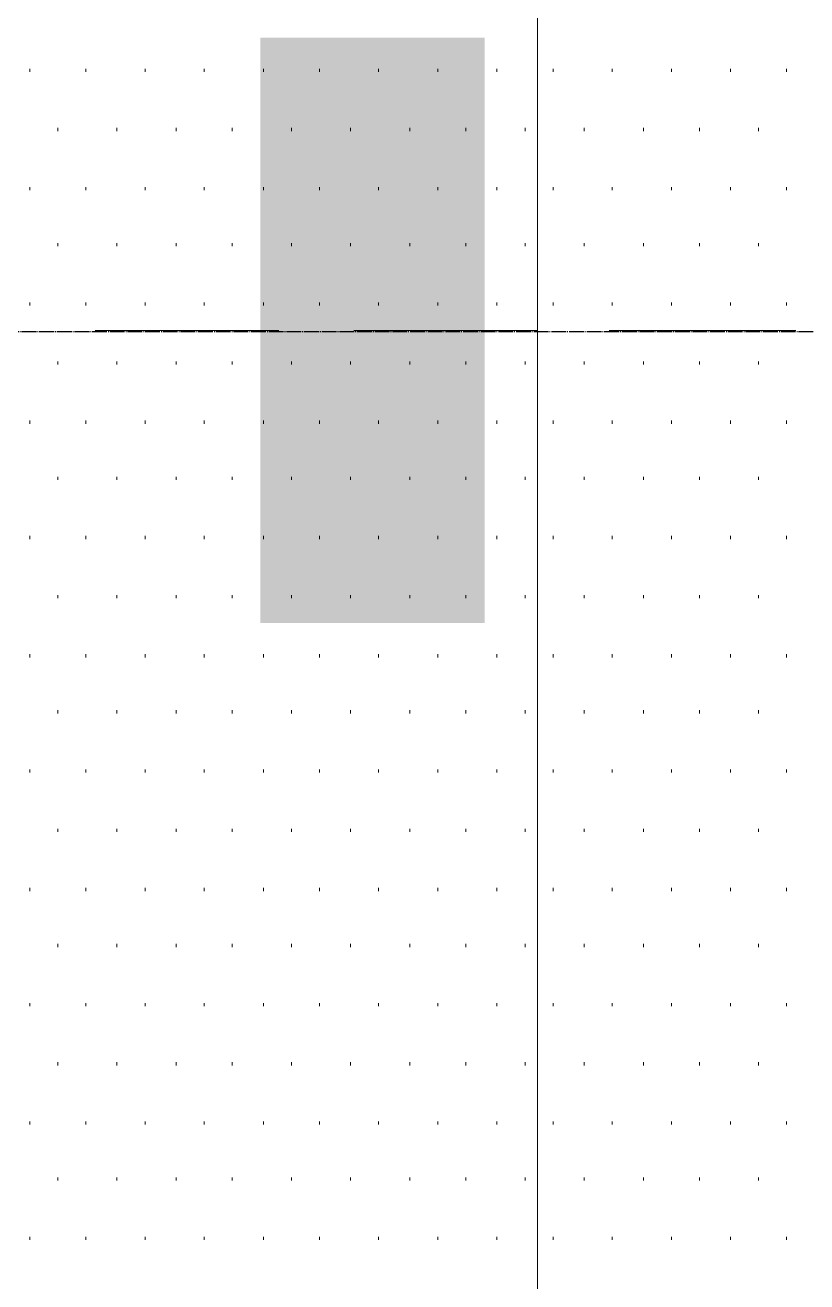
# Model space of a CAD drawing. Header units: millimetres. Extents: x -383313 to -161684, y -117025 to 99224.
# Drawn here: x -329237 to -328175, y -12874 to -11166 of the extents above; entities that cross this region are included whole.
import ezdxf

# ---------------------------------------------------------------- set-up
doc = ezdxf.new("R2010")
doc.units = ezdxf.units.MM
doc.header["$MEASUREMENT"] = 0
doc.linetypes.add('PS-GOST2.303 5', pattern=[24, 20, -1.5, 1, -1.5])
for name, color, linetype in [('PDF_Geometry', 7, 'Continuous'), ('PDF_Solid Fills', 7, 'Continuous'), ('PS_Оси', 5, 'PS-GOST2.303 5')]:
    doc.layers.add(name, color=color, linetype=linetype)

# ---------------------------------------------------------------- blocks, each defined once
blk = doc.blocks.new('A$Cf5759c35')
at = {"layer": 'PDF_Solid Fills'}
for points in [[(29569.7, 6976.5), (29569.7, 6976.5), (29569.7, 6951.1), (29573.9, 6946.9), (29573.9, 6942.7), (29578.1, 6934.2), (29582.4, 6930), (29582.4, 6930), (29586.6, 6925.7), (29595.1, 6921.5), (29595.1, 6976.5), (29595.1, 6976.5), (29595.1, 6985), (29595.1, 6989.2), (29599.3, 6997.7), (29603.5, 7001.9), (29607.8, 7006.2), (29616.2, 7010.4), (29616.2, 7010.4), (29620.5, 7014.6), (29624.7, 7014.6), (29628.9, 7018.9), (29633.2, 7018.9), (29637.4, 7018.9), (29645.9, 7023.1), (29654.3, 7023.1), (29658.6, 7023.1), (29667, 7023.1), (29675.5, 7023.1), (29688.2, 7023.1), (29696.7, 7023.1), (29696.7, 7023.1), (29709.4, 7023.1), (29717.8, 7023.1), (29726.3, 7023.1), (29734.8, 7023.1), (29739, 7023.1), (29747.5, 7023.1), (29755.9, 7018.9), (29760.2, 7018.9), (29764.4, 7018.9), (29768.6, 7014.6), (29772.9, 7014.6), (29777.1, 7010.4), (29781.3, 7010.4), (29785.6, 7006.2), (29789.8, 6997.7), (29794, 6993.5), (29798.3, 6989.2), (29798.3, 6980.8), (29798.3, 6976.5), (29802.5, 6921.5), (29806.7, 6925.7), (29811, 6930), (29815.2, 6934.2), (29815.2, 6942.7), (29819.4, 6946.9), (29819.4, 6955.4), (29823.7, 6959.6), (29823.7, 6968.1), (29823.7, 6976.5), (29823.7, 6976.5), (29823.7, 6985), (29823.7, 6989.2), (29819.4, 6997.7), (29819.4, 7001.9), (29815.2, 7010.4), (29811, 7014.6), (29811, 7018.9), (29806.7, 7023.1), (29802.5, 7027.3), (29798.3, 7031.6), (29794, 7035.8), (29785.6, 7040), (29781.3, 7040), (29772.9, 7044.3), (29768.6, 7048.5), (29764.4, 7048.5), (29760.2, 7048.5), (29755.9, 7052.7), (29747.5, 7052.7), (29743.2, 7052.7), (29734.8, 7052.7), (29726.3, 7057), (29722.1, 7057), (29713.6, 7057), (29705.1, 7057), (29696.7, 7057), (29692.4, 7057), (29684, 7057), (29675.5, 7057), (29667, 7057), (29662.8, 7057), (29654.3, 7052.7), (29650.1, 7052.7), (29641.6, 7052.7), (29637.4, 7052.7), (29628.9, 7048.5), (29624.7, 7048.5), (29616.2, 7044.3), (29612, 7040), (29603.5, 7040), (29599.3, 7035.8), (29599.3, 7035.8), (29595.1, 7031.6), (29590.8, 7027.3), (29582.4, 7023.1), (29578.1, 7014.6), (29578.1, 7010.4), (29573.9, 7010.4), (29573.9, 7001.9), (29569.7, 6997.7), (29569.7, 6989.2), (29569.7, 6980.8)], [(29595.1, 6921.5), (29599.3, 6917.3), (29603.5, 6913), (29612, 6908.8), (29616.2, 6904.6), (29624.7, 6904.6), (29624.7, 6900.3), (29633.2, 6900.3), (29637.4, 6900.3), (29645.9, 6896.1), (29650.1, 6896.1), (29658.6, 6896.1), (29662.8, 6896.1), (29671.3, 6896.1), (29679.7, 6896.1), (29688.2, 6891.9), (29696.7, 6891.9), (29700.9, 6891.9), (29709.4, 6891.9), (29717.8, 6896.1), (29726.3, 6896.1), (29734.8, 6896.1), (29743.2, 6896.1), (29747.5, 6896.1), (29755.9, 6900.3), (29760.2, 6900.3), (29768.6, 6904.6), (29772.9, 6904.6), (29777.1, 6908.8), (29785.6, 6908.8), (29789.8, 6913), (29794, 6917.3), (29798.3, 6917.3), (29802.5, 6921.5), (29798.3, 6976.5), (29798.3, 6972.3), (29798.3, 6968.1), (29794, 6959.6), (29794, 6955.4), (29789.8, 6951.1), (29785.6, 6942.7), (29777.1, 6938.4), (29777.1, 6938.4), (29772.9, 6938.4), (29768.6, 6934.2), (29764.4, 6934.2), (29760.2, 6930), (29751.7, 6930), (29747.5, 6930), (29739, 6925.7), (29730.5, 6925.7), (29722.1, 6925.7), (29713.6, 6925.7), (29705.1, 6925.7), (29696.7, 6925.7), (29688.2, 6925.7), (29679.7, 6925.7), (29671.3, 6925.7), (29662.8, 6925.7), (29654.3, 6925.7), (29650.1, 6930), (29641.6, 6930), (29637.4, 6930), (29628.9, 6934.2), (29624.7, 6934.2), (29620.5, 6938.4), (29616.2, 6938.4), (29612, 6942.7), (29607.8, 6946.9), (29603.5, 6951.1), (29599.3, 6955.4), (29595.1, 6959.6), (29595.1, 6968.1), (29595.1, 6976.5)], [(29569.7, 6781.8), (29569.7, 6781.8), (29569.7, 6756.4), (29573.9, 6752.2), (29573.9, 6747.9), (29578.1, 6739.5), (29582.4, 6735.2), (29582.4, 6735.2), (29586.6, 6731), (29595.1, 6726.8), (29595.1, 6781.8), (29595.1, 6781.8), (29595.1, 6790.3), (29595.1, 6794.5), (29599.3, 6803), (29603.5, 6807.2), (29607.8, 6811.4), (29616.2, 6815.7), (29616.2, 6815.7), (29620.5, 6819.9), (29624.7, 6819.9), (29628.9, 6824.1), (29633.2, 6824.1), (29637.4, 6824.1), (29645.9, 6828.4), (29654.3, 6828.4), (29658.6, 6828.4), (29667, 6828.4), (29675.5, 6828.4), (29688.2, 6828.4), (29696.7, 6828.4), (29696.7, 6828.4), (29709.4, 6828.4), (29717.8, 6828.4), (29726.3, 6828.4), (29734.8, 6828.4), (29739, 6828.4), (29747.5, 6828.4), (29755.9, 6824.1), (29760.2, 6824.1), (29764.4, 6824.1), (29768.6, 6819.9), (29772.9, 6819.9), (29777.1, 6815.7), (29781.3, 6815.7), (29785.6, 6811.4), (29789.8, 6803), (29794, 6798.7), (29798.3, 6794.5), (29798.3, 6786), (29798.3, 6781.8), (29802.5, 6726.8), (29806.7, 6731), (29811, 6735.2), (29815.2, 6739.5), (29815.2, 6747.9), (29819.4, 6752.2), (29819.4, 6760.6), (29823.7, 6764.9), (29823.7, 6773.3), (29823.7, 6781.8), (29823.7, 6781.8), (29823.7, 6790.3), (29823.7, 6794.5), (29819.4, 6803), (29819.4, 6807.2), (29815.2, 6815.7), (29811, 6819.9), (29811, 6824.1), (29806.7, 6828.4), (29802.5, 6832.6), (29798.3, 6836.8), (29794, 6841.1), (29785.6, 6845.3), (29781.3, 6845.3), (29772.9, 6849.5), (29768.6, 6853.8), (29764.4, 6853.8), (29760.2, 6853.8), (29755.9, 6858), (29747.5, 6858), (29743.2, 6858), (29734.8, 6858), (29726.3, 6862.2), (29722.1, 6862.2), (29713.6, 6862.2), (29705.1, 6862.2), (29696.7, 6862.2), (29692.4, 6862.2), (29684, 6862.2), (29675.5, 6862.2), (29667, 6862.2), (29662.8, 6862.2), (29654.3, 6858), (29650.1, 6858), (29641.6, 6858), (29637.4, 6858), (29628.9, 6853.8), (29624.7, 6853.8), (29616.2, 6849.5), (29612, 6845.3), (29603.5, 6845.3), (29599.3, 6841.1), (29599.3, 6841.1), (29595.1, 6836.8), (29590.8, 6832.6), (29582.4, 6828.4), (29578.1, 6819.9), (29578.1, 6815.7), (29573.9, 6815.7), (29573.9, 6807.2), (29569.7, 6803), (29569.7, 6794.5), (29569.7, 6786)], [(29595.1, 6726.8), (29599.3, 6722.5), (29603.5, 6718.3), (29612, 6714.1), (29616.2, 6709.8), (29624.7, 6709.8), (29624.7, 6705.6), (29633.2, 6705.6), (29637.4, 6705.6), (29645.9, 6701.4), (29650.1, 6701.4), (29658.6, 6701.4), (29662.8, 6701.4), (29671.3, 6701.4), (29679.7, 6701.4), (29688.2, 6697.1), (29696.7, 6697.1), (29700.9, 6697.1), (29709.4, 6697.1), (29717.8, 6701.4), (29726.3, 6701.4), (29734.8, 6701.4), (29743.2, 6701.4), (29747.5, 6701.4), (29755.9, 6705.6), (29760.2, 6705.6), (29768.6, 6709.8), (29772.9, 6709.8), (29777.1, 6714.1), (29785.6, 6714.1), (29789.8, 6718.3), (29794, 6722.5), (29798.3, 6722.5), (29802.5, 6726.8), (29798.3, 6781.8), (29798.3, 6777.6), (29798.3, 6773.3), (29794, 6764.9), (29794, 6760.6), (29789.8, 6756.4), (29785.6, 6747.9), (29777.1, 6743.7), (29777.1, 6743.7), (29772.9, 6743.7), (29768.6, 6739.5), (29764.4, 6739.5), (29760.2, 6735.2), (29751.7, 6735.2), (29747.5, 6735.2), (29739, 6731), (29730.5, 6731), (29722.1, 6731), (29713.6, 6731), (29705.1, 6731), (29696.7, 6731), (29688.2, 6731), (29679.7, 6731), (29671.3, 6731), (29662.8, 6731), (29654.3, 6731), (29650.1, 6735.2), (29641.6, 6735.2), (29637.4, 6735.2), (29628.9, 6739.5), (29624.7, 6739.5), (29620.5, 6743.7), (29616.2, 6743.7), (29612, 6747.9), (29607.8, 6752.2), (29603.5, 6756.4), (29599.3, 6760.6), (29595.1, 6764.9), (29595.1, 6773.3), (29595.1, 6781.8)], [(29675.5, 6646.3), (29679.7, 6582.8), (29679.7, 6591.3), (29684, 6599.8), (29684, 6608.2), (29688.2, 6612.5), (29692.4, 6616.7), (29696.7, 6620.9), (29700.9, 6625.2), (29705.1, 6629.4), (29709.4, 6633.6), (29717.8, 6633.6), (29722.1, 6637.9), (29730.5, 6637.9), (29739, 6637.9), (29739, 6637.9), (29743.2, 6637.9), (29751.7, 6637.9), (29760.2, 6633.6), (29764.4, 6633.6), (29772.9, 6629.4), (29777.1, 6625.2), (29781.3, 6620.9), (29781.3, 6620.9), (29789.8, 6616.7), (29789.8, 6608.2), (29794, 6604), (29798.3, 6599.8), (29798.3, 6591.3), (29798.3, 6582.8), (29798.3, 6646.3), (29794, 6650.6), (29794, 6650.6), (29785.6, 6654.8), (29781.3, 6659), (29777.1, 6663.3), (29768.6, 6663.3), (29764.4, 6667.5), (29755.9, 6667.5), (29747.5, 6667.5), (29743.2, 6671.7), (29734.8, 6671.7), (29730.5, 6671.7), (29726.3, 6667.5), (29717.8, 6667.5), (29709.4, 6667.5), (29705.1, 6663.3), (29696.7, 6663.3), (29692.4, 6659), (29688.2, 6654.8), (29679.7, 6650.6)], [(29573.9, 6659), (29573.9, 6532), (29700.9, 6510.9), (29705.1, 6540.5), (29700.9, 6540.5), (29696.7, 6544.7), (29692.4, 6553.2), (29688.2, 6557.4), (29688.2, 6557.4), (29684, 6561.7), (29684, 6570.1), (29679.7, 6578.6), (29679.7, 6582.8), (29675.5, 6646.3), (29675.5, 6646.3), (29671.3, 6642.1), (29671.3, 6544.7), (29603.5, 6557.4), (29603.5, 6659)], [(29751.7, 6536.3), (29755.9, 6502.4), (29755.9, 6506.6), (29772.9, 6506.6), (29777.1, 6510.9), (29785.6, 6510.9), (29789.8, 6515.1), (29794, 6519.3), (29798.3, 6523.6), (29802.5, 6527.8), (29806.7, 6532), (29811, 6536.3), (29815.2, 6544.7), (29819.4, 6549), (29819.4, 6557.4), (29819.4, 6561.7), (29823.7, 6570.1), (29823.7, 6578.6), (29823.7, 6582.8), (29823.7, 6587.1), (29823.7, 6591.3), (29823.7, 6599.8), (29819.4, 6608.2), (29819.4, 6612.5), (29815.2, 6620.9), (29815.2, 6625.2), (29811, 6629.4), (29806.7, 6637.9), (29802.5, 6642.1), (29798.3, 6646.3), (29798.3, 6582.8), (29798.3, 6582.8), (29798.3, 6578.6), (29798.3, 6570.1), (29794, 6565.9), (29789.8, 6557.4), (29785.6, 6553.2), (29781.3, 6549), (29777.1, 6544.7), (29772.9, 6544.7), (29764.4, 6540.5), (29760.2, 6536.3)], [(29654.3, 6591.3), (29654.3, 6591.3), (29654.3, 6578.6), (29658.6, 6570.1), (29658.6, 6561.7), (29662.8, 6557.4), (29667, 6553.2), (29671.3, 6544.7), (29671.3, 6642.1), (29667, 6637.9), (29662.8, 6629.4), (29658.6, 6625.2), (29658.6, 6620.9), (29654.3, 6612.5), (29654.3, 6608.2), (29654.3, 6599.8)], [(29569.7, 6388.1), (29569.7, 6366.9), (29573.9, 6362.7), (29573.9, 6354.2), (29578.1, 6350), (29582.4, 6341.5), (29586.6, 6337.3), (29586.6, 6337.3), (29590.8, 6333.1), (29595.1, 6388.1), (29595.1, 6392.3), (29595.1, 6400.8), (29599.3, 6409.3), (29599.3, 6413.5), (29603.5, 6417.7), (29607.8, 6422), (29612, 6426.2), (29620.5, 6426.2), (29624.7, 6430.4), (29633.2, 6430.4), (29637.4, 6430.4), (29641.6, 6430.4), (29650.1, 6426.2), (29654.3, 6422), (29658.6, 6417.7), (29662.8, 6413.5), (29667, 6413.5), (29667, 6405), (29671.3, 6400.8), (29671.3, 6392.3), (29675.5, 6383.9), (29675.5, 6379.6), (29675.5, 6438.9), (29671.3, 6443.1), (29667, 6447.4), (29662.8, 6451.6), (29658.6, 6455.8), (29654.3, 6455.8), (29645.9, 6460.1), (29641.6, 6460.1), (29633.2, 6460.1), (29628.9, 6460.1), (29620.5, 6460.1), (29612, 6455.8), (29607.8, 6455.8), (29599.3, 6451.6), (29599.3, 6451.6), (29595.1, 6447.4), (29590.8, 6443.1), (29586.6, 6438.9), (29582.4, 6430.4), (29578.1, 6426.2), (29573.9, 6422), (29573.9, 6413.5), (29569.7, 6409.3), (29569.7, 6400.8), (29569.7, 6396.6)], [(29696.7, 6451.6), (29696.7, 6392.3), (29696.7, 6396.6), (29700.9, 6405), (29700.9, 6409.3), (29705.1, 6417.7), (29705.1, 6422), (29709.4, 6426.2), (29713.6, 6430.4), (29722.1, 6434.7), (29726.3, 6438.9), (29730.5, 6438.9), (29739, 6438.9), (29747.5, 6438.9), (29747.5, 6438.9), (29751.7, 6438.9), (29760.2, 6438.9), (29768.6, 6438.9), (29772.9, 6434.7), (29777.1, 6430.4), (29785.6, 6426.2), (29789.8, 6422), (29789.8, 6413.5), (29794, 6409.3), (29798.3, 6405), (29798.3, 6396.6), (29798.3, 6388.1), (29798.3, 6328.8), (29802.5, 6333.1), (29806.7, 6337.3), (29811, 6341.5), (29815.2, 6350), (29819.4, 6354.2), (29819.4, 6362.7), (29819.4, 6366.9), (29823.7, 6375.4), (29823.7, 6379.6), (29823.7, 6388.1), (29823.7, 6392.3), (29823.7, 6400.8), (29823.7, 6409.3), (29819.4, 6413.5), (29819.4, 6422), (29815.2, 6426.2), (29811, 6434.7), (29811, 6438.9), (29806.7, 6443.1), (29802.5, 6447.4), (29798.3, 6451.6), (29794, 6455.8), (29789.8, 6460.1), (29785.6, 6464.3), (29777.1, 6464.3), (29772.9, 6468.5), (29764.4, 6472.8), (29760.2, 6472.8), (29751.7, 6472.8), (29747.5, 6472.8), (29743.2, 6472.8), (29734.8, 6472.8), (29730.5, 6472.8), (29722.1, 6468.5), (29717.8, 6468.5), (29709.4, 6464.3), (29705.1, 6460.1), (29705.1, 6460.1), (29700.9, 6455.8)], [(29675.5, 6375.4), (29700.9, 6371.2), (29700.9, 6371.2), (29700.9, 6379.6), (29696.7, 6383.9), (29696.7, 6392.3), (29696.7, 6451.6), (29692.4, 6447.4), (29688.2, 6438.9), (29684, 6434.7), (29684, 6426.2), (29679.7, 6434.7), (29675.5, 6438.9), (29675.5, 6379.6)], [(29590.8, 6333.1), (29595.1, 6328.8), (29599.3, 6324.6), (29607.8, 6320.4), (29612, 6320.4), (29620.5, 6316.1), (29624.7, 6316.1), (29633.2, 6311.9), (29637.4, 6341.5), (29633.2, 6345.8), (29628.9, 6345.8), (29620.5, 6350), (29616.2, 6350), (29607.8, 6354.2), (29603.5, 6358.5), (29603.5, 6362.7), (29599.3, 6366.9), (29595.1, 6375.4), (29595.1, 6379.6), (29595.1, 6388.1)], [(29747.5, 6341.5), (29751.7, 6307.7), (29755.9, 6311.9), (29768.6, 6311.9), (29777.1, 6316.1), (29781.3, 6316.1), (29789.8, 6320.4), (29794, 6324.6), (29798.3, 6328.8), (29798.3, 6388.1), (29798.3, 6383.9), (29798.3, 6375.4), (29794, 6371.2), (29789.8, 6362.7), (29785.6, 6358.5), (29785.6, 6358.5), (29781.3, 6354.2), (29777.1, 6350), (29772.9, 6345.8), (29764.4, 6345.8), (29755.9, 6341.5)]]:
    blk.add_hatch(color=8, dxfattribs=at).paths.add_polyline_path(points)
at = {"layer": 'PDF_Geometry', "color": 8, "lineweight": 13}
for points in [[(29921, 8585.2), (29921, 4783.7)], [(29569.7, 6684.4), (29319.9, 6684.4)], [(29921, 6684.4), (29671.3, 6684.4)], [(30272.4, 6684.4), (30018.4, 6684.4)]]:
    blk.add_lwpolyline(points, dxfattribs=at)
at = {"layer": 'PDF_Geometry', "color": 8, "lineweight": 9}
for points in [[(29231, 7035.8), (29231, 7040)], [(29307.2, 7035.8), (29307.2, 7040)], [(29387.6, 7035.8), (29387.6, 7040)], [(29468.1, 7035.8), (29468.1, 7040)], [(29548.5, 7035.8), (29548.5, 7040)], [(29624.7, 7035.8), (29624.7, 7040)], [(29705.1, 7035.8), (29705.1, 7040)], [(29785.6, 7035.8), (29785.6, 7040)], [(29866, 7035.8), (29866, 7040)], [(29942.2, 7035.8), (29942.2, 7040)], [(30022.6, 7035.8), (30022.6, 7040)], [(30103.1, 7035.8), (30103.1, 7040)], [(30183.5, 7035.8), (30183.5, 7040)], [(30259.7, 7035.8), (30259.7, 7040)], [(29269.1, 6955.4), (29269.1, 6959.6)], [(29349.5, 6955.4), (29349.5, 6959.6)], [(29430, 6955.4), (29430, 6959.6)], [(29506.2, 6955.4), (29506.2, 6959.6)], [(29586.6, 6955.4), (29586.6, 6959.6)], [(29667, 6955.4), (29667, 6959.6)], [(29747.5, 6955.4), (29747.5, 6959.6)], [(29823.7, 6955.4), (29823.7, 6959.6)], [(29904.1, 6955.4), (29904.1, 6959.6)], [(29984.5, 6955.4), (29984.5, 6959.6)], [(30065, 6955.4), (30065, 6959.6)], [(30141.2, 6955.4), (30141.2, 6959.6)], [(30221.6, 6955.4), (30221.6, 6959.6)], [(29231, 6874.9), (29231, 6879.2)], [(29307.2, 6874.9), (29307.2, 6879.2)], [(29387.6, 6874.9), (29387.6, 6879.2)], [(29468.1, 6874.9), (29468.1, 6879.2)], [(29548.5, 6874.9), (29548.5, 6879.2)], [(29624.7, 6874.9), (29624.7, 6879.2)], [(29705.1, 6874.9), (29705.1, 6879.2)], [(29785.6, 6874.9), (29785.6, 6879.2)], [(29866, 6874.9), (29866, 6879.2)], [(29942.2, 6874.9), (29942.2, 6879.2)], [(30022.6, 6874.9), (30022.6, 6879.2)], [(30103.1, 6874.9), (30103.1, 6879.2)], [(30183.5, 6874.9), (30183.5, 6879.2)], [(30259.7, 6874.9), (30259.7, 6879.2)], [(29269.1, 6798.7), (29269.1, 6803)], [(29349.5, 6798.7), (29349.5, 6803)], [(29430, 6798.7), (29430, 6803)], [(29506.2, 6798.7), (29506.2, 6803)], [(29586.6, 6798.7), (29586.6, 6803)], [(29667, 6798.7), (29667, 6803)], [(29747.5, 6798.7), (29747.5, 6803)], [(29823.7, 6798.7), (29823.7, 6803)], [(29904.1, 6798.7), (29904.1, 6803)], [(29984.5, 6798.7), (29984.5, 6803)], [(30065, 6798.7), (30065, 6803)], [(30141.2, 6798.7), (30141.2, 6803)], [(30221.6, 6798.7), (30221.6, 6803)], [(29231, 6718.3), (29231, 6722.5)], [(29307.2, 6718.3), (29307.2, 6722.5)], [(29387.6, 6718.3), (29387.6, 6722.5)], [(29468.1, 6718.3), (29468.1, 6722.5)], [(29548.5, 6718.3), (29548.5, 6722.5)], [(29624.7, 6718.3), (29624.7, 6722.5)], [(29705.1, 6718.3), (29705.1, 6722.5)], [(29785.6, 6718.3), (29785.6, 6722.5)], [(29866, 6718.3), (29866, 6722.5)], [(29942.2, 6718.3), (29942.2, 6722.5)], [(30022.6, 6718.3), (30022.6, 6722.5)], [(30103.1, 6718.3), (30103.1, 6722.5)], [(30183.5, 6718.3), (30183.5, 6722.5)], [(30259.7, 6718.3), (30259.7, 6722.5)], [(29269.1, 6637.9), (29269.1, 6642.1)], [(29349.5, 6637.9), (29349.5, 6642.1)], [(29430, 6637.9), (29430, 6642.1)], [(29506.2, 6637.9), (29506.2, 6642.1)], [(29586.6, 6637.9), (29586.6, 6642.1)], [(29667, 6637.9), (29667, 6642.1)], [(29747.5, 6637.9), (29747.5, 6642.1)], [(29823.7, 6637.9), (29823.7, 6642.1)], [(29904.1, 6637.9), (29904.1, 6642.1)], [(29984.5, 6637.9), (29984.5, 6642.1)], [(30065, 6637.9), (30065, 6642.1)], [(30141.2, 6637.9), (30141.2, 6642.1)], [(30221.6, 6637.9), (30221.6, 6642.1)], [(29231, 6557.4), (29231, 6561.7)], [(29307.2, 6557.4), (29307.2, 6561.7)], [(29387.6, 6557.4), (29387.6, 6561.7)], [(29468.1, 6557.4), (29468.1, 6561.7)], [(29548.5, 6557.4), (29548.5, 6561.7)], [(29624.7, 6557.4), (29624.7, 6561.7)], [(29705.1, 6557.4), (29705.1, 6561.7)], [(29785.6, 6557.4), (29785.6, 6561.7)], [(29866, 6557.4), (29866, 6561.7)], [(29942.2, 6557.4), (29942.2, 6561.7)], [(30022.6, 6557.4), (30022.6, 6561.7)], [(30103.1, 6557.4), (30103.1, 6561.7)], [(30183.5, 6557.4), (30183.5, 6561.7)], [(30259.7, 6557.4), (30259.7, 6561.7)], [(29269.1, 6481.2), (29269.1, 6485.5)], [(29349.5, 6481.2), (29349.5, 6485.5)], [(29430, 6481.2), (29430, 6485.5)], [(29506.2, 6481.2), (29506.2, 6485.5)], [(29586.6, 6481.2), (29586.6, 6485.5)], [(29667, 6481.2), (29667, 6485.5)], [(29747.5, 6481.2), (29747.5, 6485.5)], [(29823.7, 6481.2), (29823.7, 6485.5)], [(29904.1, 6481.2), (29904.1, 6485.5)], [(29984.5, 6481.2), (29984.5, 6485.5)], [(30065, 6481.2), (30065, 6485.5)], [(30141.2, 6481.2), (30141.2, 6485.5)], [(30221.6, 6481.2), (30221.6, 6485.5)], [(29231, 6400.8), (29231, 6405)], [(29307.2, 6400.8), (29307.2, 6405)], [(29387.6, 6400.8), (29387.6, 6405)], [(29468.1, 6400.8), (29468.1, 6405)], [(29548.5, 6400.8), (29548.5, 6405)], [(29624.7, 6400.8), (29624.7, 6405)], [(29705.1, 6400.8), (29705.1, 6405)], [(29785.6, 6400.8), (29785.6, 6405)], [(29866, 6400.8), (29866, 6405)], [(29942.2, 6400.8), (29942.2, 6405)], [(30022.6, 6400.8), (30022.6, 6405)], [(30103.1, 6400.8), (30103.1, 6405)], [(30183.5, 6400.8), (30183.5, 6405)], [(30259.7, 6400.8), (30259.7, 6405)], [(29269.1, 6320.4), (29269.1, 6324.6)], [(29349.5, 6320.4), (29349.5, 6324.6)], [(29430, 6320.4), (29430, 6324.6)], [(29506.2, 6320.4), (29506.2, 6324.6)], [(29586.6, 6320.4), (29586.6, 6324.6)], [(29667, 6320.4), (29667, 6324.6)], [(29747.5, 6320.4), (29747.5, 6324.6)], [(29823.7, 6320.4), (29823.7, 6324.6)], [(29904.1, 6320.4), (29904.1, 6324.6)], [(29984.5, 6320.4), (29984.5, 6324.6)], [(30065, 6320.4), (30065, 6324.6)], [(30141.2, 6320.4), (30141.2, 6324.6)], [(30221.6, 6320.4), (30221.6, 6324.6)], [(29231, 6239.9), (29231, 6244.2)], [(29307.2, 6239.9), (29307.2, 6244.2)], [(29387.6, 6239.9), (29387.6, 6244.2)], [(29468.1, 6239.9), (29468.1, 6244.2)], [(29548.5, 6239.9), (29548.5, 6244.2)], [(29624.7, 6239.9), (29624.7, 6244.2)], [(29705.1, 6239.9), (29705.1, 6244.2)], [(29785.6, 6239.9), (29785.6, 6244.2)], [(29866, 6239.9), (29866, 6244.2)], [(29942.2, 6239.9), (29942.2, 6244.2)], [(30022.6, 6239.9), (30022.6, 6244.2)], [(30103.1, 6239.9), (30103.1, 6244.2)], [(30183.5, 6239.9), (30183.5, 6244.2)], [(30259.7, 6239.9), (30259.7, 6244.2)], [(29269.1, 6163.7), (29269.1, 6168)], [(29349.5, 6163.7), (29349.5, 6168)], [(29430, 6163.7), (29430, 6168)], [(29506.2, 6163.7), (29506.2, 6168)], [(29586.6, 6163.7), (29586.6, 6168)], [(29667, 6163.7), (29667, 6168)], [(29747.5, 6163.7), (29747.5, 6168)], [(29823.7, 6163.7), (29823.7, 6168)], [(29904.1, 6163.7), (29904.1, 6168)], [(29984.5, 6163.7), (29984.5, 6168)], [(30065, 6163.7), (30065, 6168)], [(30141.2, 6163.7), (30141.2, 6168)], [(30221.6, 6163.7), (30221.6, 6168)], [(29231, 6083.3), (29231, 6087.5)], [(29307.2, 6083.3), (29307.2, 6087.5)], [(29387.6, 6083.3), (29387.6, 6087.5)], [(29468.1, 6083.3), (29468.1, 6087.5)], [(29548.5, 6083.3), (29548.5, 6087.5)], [(29624.7, 6083.3), (29624.7, 6087.5)], [(29705.1, 6083.3), (29705.1, 6087.5)], [(29785.6, 6083.3), (29785.6, 6087.5)], [(29866, 6083.3), (29866, 6087.5)], [(29942.2, 6083.3), (29942.2, 6087.5)], [(30022.6, 6083.3), (30022.6, 6087.5)], [(30103.1, 6083.3), (30103.1, 6087.5)], [(30183.5, 6083.3), (30183.5, 6087.5)], [(30259.7, 6083.3), (30259.7, 6087.5)], [(29269.1, 6002.9), (29269.1, 6007.1)], [(29349.5, 6002.9), (29349.5, 6007.1)], [(29430, 6002.9), (29430, 6007.1)], [(29506.2, 6002.9), (29506.2, 6007.1)], [(29586.6, 6002.9), (29586.6, 6007.1)], [(29667, 6002.9), (29667, 6007.1)], [(29747.5, 6002.9), (29747.5, 6007.1)], [(29823.7, 6002.9), (29823.7, 6007.1)], [(29904.1, 6002.9), (29904.1, 6007.1)], [(29984.5, 6002.9), (29984.5, 6007.1)], [(30065, 6002.9), (30065, 6007.1)], [(30141.2, 6002.9), (30141.2, 6007.1)], [(30221.6, 6002.9), (30221.6, 6007.1)], [(29231, 5922.4), (29231, 5926.7)], [(29307.2, 5922.4), (29307.2, 5926.7)], [(29387.6, 5922.4), (29387.6, 5926.7)], [(29468.1, 5922.4), (29468.1, 5926.7)], [(29548.5, 5922.4), (29548.5, 5926.7)], [(29624.7, 5922.4), (29624.7, 5926.7)], [(29705.1, 5922.4), (29705.1, 5926.7)], [(29785.6, 5922.4), (29785.6, 5926.7)], [(29866, 5922.4), (29866, 5926.7)], [(29942.2, 5922.4), (29942.2, 5926.7)], [(30022.6, 5922.4), (30022.6, 5926.7)], [(30103.1, 5922.4), (30103.1, 5926.7)], [(30183.5, 5922.4), (30183.5, 5926.7)], [(30259.7, 5922.4), (30259.7, 5926.7)], [(29269.1, 5846.2), (29269.1, 5850.5)], [(29349.5, 5846.2), (29349.5, 5850.5)], [(29430, 5846.2), (29430, 5850.5)], [(29506.2, 5846.2), (29506.2, 5850.5)], [(29586.6, 5846.2), (29586.6, 5850.5)], [(29667, 5846.2), (29667, 5850.5)], [(29747.5, 5846.2), (29747.5, 5850.5)], [(29823.7, 5846.2), (29823.7, 5850.5)], [(29904.1, 5846.2), (29904.1, 5850.5)], [(29984.5, 5846.2), (29984.5, 5850.5)], [(30065, 5846.2), (30065, 5850.5)], [(30141.2, 5846.2), (30141.2, 5850.5)], [(30221.6, 5846.2), (30221.6, 5850.5)], [(29231, 5765.8), (29231, 5770)], [(29307.2, 5765.8), (29307.2, 5770)], [(29387.6, 5765.8), (29387.6, 5770)], [(29468.1, 5765.8), (29468.1, 5770)], [(29548.5, 5765.8), (29548.5, 5770)], [(29624.7, 5765.8), (29624.7, 5770)], [(29705.1, 5765.8), (29705.1, 5770)], [(29785.6, 5765.8), (29785.6, 5770)], [(29866, 5765.8), (29866, 5770)], [(29942.2, 5765.8), (29942.2, 5770)], [(30022.6, 5765.8), (30022.6, 5770)], [(30103.1, 5765.8), (30103.1, 5770)], [(30183.5, 5765.8), (30183.5, 5770)], [(30259.7, 5765.8), (30259.7, 5770)], [(29269.1, 5685.4), (29269.1, 5689.6)], [(29349.5, 5685.4), (29349.5, 5689.6)], [(29430, 5685.4), (29430, 5689.6)], [(29506.2, 5685.4), (29506.2, 5689.6)], [(29586.6, 5685.4), (29586.6, 5689.6)], [(29667, 5685.4), (29667, 5689.6)], [(29747.5, 5685.4), (29747.5, 5689.6)], [(29823.7, 5685.4), (29823.7, 5689.6)], [(29904.1, 5685.4), (29904.1, 5689.6)], [(29984.5, 5685.4), (29984.5, 5689.6)], [(30065, 5685.4), (30065, 5689.6)], [(30141.2, 5685.4), (30141.2, 5689.6)], [(30221.6, 5685.4), (30221.6, 5689.6)], [(29231, 5604.9), (29231, 5609.2)], [(29307.2, 5604.9), (29307.2, 5609.2)], [(29387.6, 5604.9), (29387.6, 5609.2)], [(29468.1, 5604.9), (29468.1, 5609.2)], [(29548.5, 5604.9), (29548.5, 5609.2)], [(29624.7, 5604.9), (29624.7, 5609.2)], [(29705.1, 5604.9), (29705.1, 5609.2)], [(29785.6, 5604.9), (29785.6, 5609.2)], [(29866, 5604.9), (29866, 5609.2)], [(29942.2, 5604.9), (29942.2, 5609.2)], [(30022.6, 5604.9), (30022.6, 5609.2)], [(30103.1, 5604.9), (30103.1, 5609.2)], [(30183.5, 5604.9), (30183.5, 5609.2)], [(30259.7, 5604.9), (30259.7, 5609.2)], [(29269.1, 5528.7), (29269.1, 5533)], [(29349.5, 5528.7), (29349.5, 5533)], [(29430, 5528.7), (29430, 5533)], [(29506.2, 5528.7), (29506.2, 5533)], [(29586.6, 5528.7), (29586.6, 5533)], [(29667, 5528.7), (29667, 5533)], [(29747.5, 5528.7), (29747.5, 5533)], [(29823.7, 5528.7), (29823.7, 5533)], [(29904.1, 5528.7), (29904.1, 5533)], [(29984.5, 5528.7), (29984.5, 5533)], [(30065, 5528.7), (30065, 5533)], [(30141.2, 5528.7), (30141.2, 5533)], [(30221.6, 5528.7), (30221.6, 5533)], [(29231, 5448.3), (29231, 5452.5)], [(29307.2, 5448.3), (29307.2, 5452.5)], [(29387.6, 5448.3), (29387.6, 5452.5)], [(29468.1, 5448.3), (29468.1, 5452.5)], [(29548.5, 5448.3), (29548.5, 5452.5)], [(29624.7, 5448.3), (29624.7, 5452.5)], [(29705.1, 5448.3), (29705.1, 5452.5)], [(29785.6, 5448.3), (29785.6, 5452.5)], [(29866, 5448.3), (29866, 5452.5)], [(29942.2, 5448.3), (29942.2, 5452.5)], [(30022.6, 5448.3), (30022.6, 5452.5)], [(30103.1, 5448.3), (30103.1, 5452.5)], [(30183.5, 5448.3), (30183.5, 5452.5)], [(30259.7, 5448.3), (30259.7, 5452.5)]]:
    blk.add_lwpolyline(points, dxfattribs=at)
at = {"layer": 'PDF_Solid Fills', "color": 8, "lineweight": 13}
for points in [[(29544.3, 6286.5), (29849.1, 6286.5), (29544.3, 7082.4)], [(29849.1, 6286.5), (29544.3, 7082.4), (29849.1, 7082.4)]]:
    blk.add_solid(points, dxfattribs=at)

msp = doc.modelspace()

# ---------------------------------------------------------------- linework, layer by layer
at = {"layer": 'PS_Оси'}
msp.add_lwpolyline([(-359840.70678, -11582.0977), (-355014.05882, -11582.0977), (-350514.05882, -11582.0977), (-345514.05882, -11582.0977), (-340514.05882, -11582.0977), (-335514.05882, -11582.0977), (-330514.05882, -11582.0977), (-325514.05882, -11582.0977), (-320514.05882, -11582.0977), (-316483.98892, -11582.0977)], dxfattribs=at)

# ---------------------------------------------------------------- block references
at = {"ltscale": 100}
msp.add_blockref('A$Cf5759c35', (-358461.97282, -18264.93104), dxfattribs=at)

doc.saveas('drawing.dxf')
